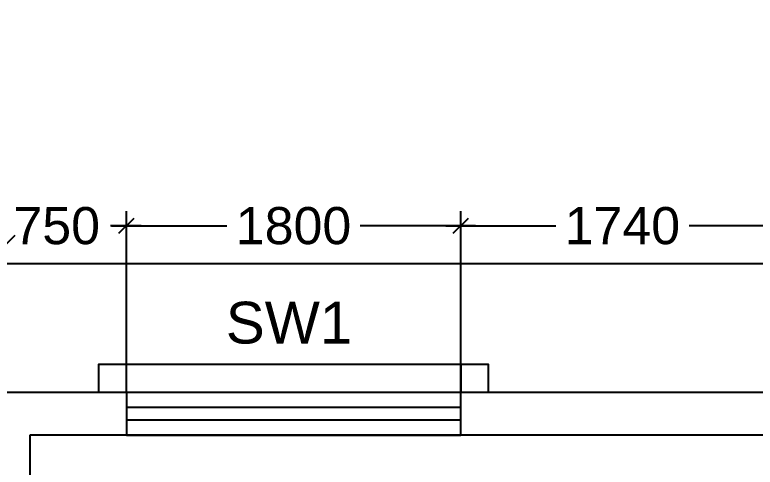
# Model space of a CAD drawing. Extents: x 7620542 to 7843793, y -6476226 to -6093835.
# Drawn here: x 7641698 to 7645684, y -6377897 to -6375462 of the extents above; entities that cross this region are included whole.
import ezdxf
from ezdxf.enums import TextEntityAlignment as Align

# ---------------------------------------------------------------- set-up
doc = ezdxf.new("R2010")
doc.units = 0
doc.header["$LTSCALE"] = 600
doc.header["$MEASUREMENT"] = 0
doc.header["$PDMODE"] = 35
doc.layers.get('0').update_dxf_attribs({"linetype": 'CONTINUOUS'})
doc.layers.get('Defpoints').update_dxf_attribs({"linetype": 'CONTINUOUS'})
for name, color, linetype in [('DIM-TEXT', 8, 'CONTINUOUS'), ('Ele Proje.', 7, 'CONTINUOUS'), ('Fixed Glass', 171, 'CONTINUOUS'), ('joinery', 7, 'CONTINUOUS'), ('Walls', 7, 'CONTINUOUS'), ('Working Dim', 5, 'CONTINUOUS')]:
    doc.layers.add(name, color=color, linetype=linetype)
doc.styles.add('ari', font='arial.ttf')
doc.styles.add('RT', font='romant.shx')
doc.dimstyles.new('int. dim', dxfattribs={"dimtxt": 450, "dimasz": 80, "dimexe": 80, "dimexo": 0, "dimgap": 70, "dimtad": 0, "dimdec": 0, "dimzin": 12, "dimdsep": 46, "dimtxsty": 'ari', "dimblk": 'OBLIQUE', "dimcen": 2, "dimdle": 80, "dimclrd": 256, "dimclre": 256, "dimclrt": 6, "dimadec": 0, "dimazin": 0, "dimtfac": 1, "dimtdec": 0, "dimtix": 1, "dimtmove": 2, "dimatfit": 3, "dimfxl": 1, "dimtolj": 1, "dimtzin": 0, "dimlwd": -1, "dimlwe": -1, "dimarcsym": 0})
doc.dimstyles.new('TEXT', dxfattribs={"dimscale": 0, "dimtxt": 600, "dimasz": 300, "dimexe": 300, "dimexo": 30, "dimgap": 50, "dimtad": 0, "dimdec": 0, "dimzin": 0, "dimdsep": 46, "dimtxsty": 'RT', "dimblk": 'OBLIQUE', "dimcen": 0.09, "dimdle": 300, "dimclrd": 256, "dimclre": 256, "dimclrt": 170, "dimadec": 0, "dimazin": 0, "dimtfac": 1, "dimtdec": 0, "dimtofl": 0, "dimtmove": 2, "dimatfit": 3, "dimfxl": 1, "dimfrac": 2, "dimtolj": 1, "dimtzin": 0, "dimlwd": -1, "dimlwe": -1, "dimarcsym": 0})

# ---------------------------------------------------------------- blocks, each defined once
blk = doc.blocks.new('_Oblique')
at = {"color": 0, "linetype": 'ByBlock', "lineweight": -2}
blk.add_line((-0.5, -0.5), (0.5, 0.5), dxfattribs=at)
blk = doc.blocks.new('*D840')
at = {"layer": 'Defpoints', "color": 0, "linetype": 'Continuous', "transparency": 16777216}
for p in [(7641399, -6372925.6, -11.2), (7682459.1, -6372925.6, 1), (7641399, -6374973.3)]:
    blk.add_point(p, dxfattribs=at)
at = {"layer": 'DIM-TEXT', "transparency": 16777216}
for p, q in [((7641399, -6372925.6), (7641399, -6375273.3)), ((7682459.1, -6372925.6), (7682459.1, -6375273.3)), ((7641099, -6374973.3), (7653555, -6374973.3)), ((7682759.1, -6374973.3), (7670303, -6374973.3))]:
    blk.add_line(p, q, dxfattribs=at)
at = {"layer": 'DIM-TEXT', "linetype": 'Continuous', "transparency": 16777216, "xscale": 300, "yscale": 300, "zscale": 300, "rotation": 180}
blk.add_blockref('_Oblique', (7641399, -6374973.3), dxfattribs=at)
at = {"layer": 'DIM-TEXT', "linetype": 'Continuous', "transparency": 16777216, "xscale": 300, "yscale": 300, "zscale": 300}
blk.add_blockref('_Oblique', (7682459.1, -6374973.3), dxfattribs=at)
at = {"layer": 'DIM-TEXT', "color": 170, "linetype": 'Continuous', "transparency": 16777216, "insert": (7661929, -6374973.3), "char_height": 750, "attachment_point": 5, "style": 'ari'}
blk.add_mtext('\\A1;{\\H1.067x;PAY ROOMS - 14 Nos. (28 Beds)}', dxfattribs=at)
blk = doc.blocks.new('*D841')
at = {"layer": 'Defpoints', "color": 0, "linetype": 'Continuous', "transparency": 16777216}
for p in [(7641548.8, -6376800.1), (7641548.8, -6377494.5), (7682459.1, -6378104.5, 1)]:
    blk.add_point(p, dxfattribs=at)
at = {"layer": 'DIM-TEXT', "transparency": 16777216}
for p, q in [((7641548.8, -6377494.5), (7641548.8, -6376500.1)), ((7682459.1, -6378104.5), (7682459.1, -6376500.1)), ((7641248.8, -6376800.1), (7650107.9, -6376800.1)), ((7682759.1, -6376800.1), (7673899.9, -6376800.1))]:
    blk.add_line(p, q, dxfattribs=at)
at = {"layer": 'DIM-TEXT', "linetype": 'Continuous', "transparency": 16777216, "xscale": 300, "yscale": 300, "zscale": 300, "rotation": 180}
blk.add_blockref('_Oblique', (7641548.8, -6376800.1), dxfattribs=at)
at = {"layer": 'DIM-TEXT', "linetype": 'Continuous', "transparency": 16777216, "xscale": 300, "yscale": 300, "zscale": 300}
blk.add_blockref('_Oblique', (7682459.1, -6376800.1), dxfattribs=at)
at = {"layer": 'DIM-TEXT', "color": 170, "linetype": 'Continuous', "transparency": 16777216, "insert": (7662003.9, -6376800.1), "char_height": 750, "attachment_point": 5, "style": 'ari'}
blk.add_mtext('\\A1;{\\H1.067X;GENERAL MEDICINE (FEMALE) - ( 30 - Beds )}', dxfattribs=at)
blk = doc.blocks.new('*D1524')
at = {"layer": 'Defpoints', "color": 0, "transparency": 16777216}
for p in [(7642298.8, -6376598.5), (7641549, -6377494.5, 2.4), (7642298.8, -6377494.5)]:
    blk.add_point(p, dxfattribs=at)
at = {"layer": 'Working Dim', "transparency": 16777216}
for p, q in [((7641549, -6377494.5), (7641549, -6376518.5)), ((7642298.8, -6377494.5), (7642298.8, -6376518.5)), ((7641469, -6376598.5), (7641634.1, -6376598.5)), ((7642378.8, -6376598.5), (7642213.7, -6376598.5))]:
    blk.add_line(p, q, dxfattribs=at)
at = {"layer": 'Working Dim', "transparency": 16777216, "xscale": 80, "yscale": 80, "zscale": 80, "rotation": 180}
blk.add_blockref('_Oblique', (7641549, -6376598.5), dxfattribs=at)
at = {"layer": 'Working Dim', "transparency": 16777216, "xscale": 80, "yscale": 80, "zscale": 80}
blk.add_blockref('_Oblique', (7642298.8, -6376598.5), dxfattribs=at)
at = {"layer": 'Working Dim', "color": 6, "transparency": 16777216, "insert": (7641923.9, -6376598.5), "char_height": 200, "attachment_point": 5, "style": 'ari'}
blk.add_mtext('\\A1;750', dxfattribs=at)
blk = doc.blocks.new('*D1525')
at = {"layer": 'Defpoints', "color": 0, "transparency": 16777216}
for p in [(7644098.8, -6376598.5), (7642298.8, -6377494.5), (7644098.8, -6377494.5)]:
    blk.add_point(p, dxfattribs=at)
at = {"layer": 'Working Dim', "transparency": 16777216}
for p, q in [((7642298.8, -6377494.5), (7642298.8, -6376518.5)), ((7644098.8, -6377494.5), (7644098.8, -6376518.5)), ((7642218.8, -6376598.5), (7642839.9, -6376598.5)), ((7644178.8, -6376598.5), (7643557.7, -6376598.5))]:
    blk.add_line(p, q, dxfattribs=at)
at = {"layer": 'Working Dim', "transparency": 16777216, "xscale": 80, "yscale": 80, "zscale": 80, "rotation": 180}
blk.add_blockref('_Oblique', (7642298.8, -6376598.5), dxfattribs=at)
at = {"layer": 'Working Dim', "transparency": 16777216, "xscale": 80, "yscale": 80, "zscale": 80}
blk.add_blockref('_Oblique', (7644098.8, -6376598.5), dxfattribs=at)
at = {"layer": 'Working Dim', "color": 6, "transparency": 16777216, "insert": (7643198.8, -6376598.5), "char_height": 200, "attachment_point": 5, "style": 'ari'}
blk.add_mtext('\\A1;1800', dxfattribs=at)
blk = doc.blocks.new('*D1526')
at = {"layer": 'Defpoints', "color": 0, "transparency": 16777216}
for p in [(7645839, -6376598.5), (7644098.8, -6377494.5), (7645839, -6377494.5)]:
    blk.add_point(p, dxfattribs=at)
at = {"layer": 'Working Dim', "transparency": 16777216}
for p, q in [((7644098.8, -6377494.5), (7644098.8, -6376518.5)), ((7645839, -6377494.5), (7645839, -6376518.5)), ((7644018.8, -6376598.5), (7644610, -6376598.5)), ((7645919, -6376598.5), (7645327.8, -6376598.5))]:
    blk.add_line(p, q, dxfattribs=at)
at = {"layer": 'Working Dim', "transparency": 16777216, "xscale": 80, "yscale": 80, "zscale": 80, "rotation": 180}
blk.add_blockref('_Oblique', (7644098.8, -6376598.5), dxfattribs=at)
at = {"layer": 'Working Dim', "transparency": 16777216, "xscale": 80, "yscale": 80, "zscale": 80}
blk.add_blockref('_Oblique', (7645839, -6376598.5), dxfattribs=at)
at = {"layer": 'Working Dim', "color": 6, "transparency": 16777216, "insert": (7644968.9, -6376598.5), "char_height": 200, "attachment_point": 5, "style": 'ari'}
blk.add_mtext('\\A1;1740', dxfattribs=at)

msp = doc.modelspace()

# ---------------------------------------------------------------- linework, layer by layer
at = {"layer": 'Ele Proje.', "elevation": -14.83}
for points in [[(7642298.823, -6377494.464), (7642298.823, -6377344.464), (7642148.823, -6377344.464), (7642148.823, -6377494.464)], [(7644248.823, -6377494.464), (7644248.823, -6377344.464), (7644098.823, -6377344.464), (7644098.823, -6377494.464)]]:
    msp.add_lwpolyline(points, dxfattribs=at)
at = {"layer": 'Fixed Glass', "elevation": -14.83}
for points in [[(7644098.823, -6377494.464), (7642298.823, -6377494.464), (7642298.823, -6377724.464), (7644098.823, -6377724.464)], [(7644098.823, -6377575.805), (7642298.823, -6377575.805), (7642298.823, -6377643.123), (7644098.823, -6377643.123)]]:
    msp.add_lwpolyline(points, close=True, dxfattribs=at)
at = {"layer": 'Walls', "color": 8}
msp.add_line((7644098.823, -6377344.464, -14.83), (7642298.823, -6377344.464, -14.83), dxfattribs=at)
at = {"layer": 'Walls'}
for p, q in [((7648538.958, -6377494.464, -14.83), (7641548.823, -6377494.464, -14.83)), ((7648308.958, -6377724.464, -14.83), (7641778.823, -6377724.464, -14.83)), ((7641778.913, -6377724.464, -14.83), (7641778.913, -6381744.423, -14.83))]:
    msp.add_line(p, q, dxfattribs=at)

# ---------------------------------------------------------------- texts
at = {"layer": 'joinery', "style": 'ari'}
msp.add_text('SW1', height=225, dxfattribs=at).set_placement((7643174.669, -6377231.716, -14.83), align=Align.CENTER)

# ---------------------------------------------------------------- dimensions: what is measured, and where the dimension line sits
at = {"layer": 'DIM-TEXT', "linetype": 'Continuous'}
for base, p1, p2, text, picture, middle in [((7641399.003, -6374973.331, -3.621), (7682459.053, -6372925.615, -2.59), (7641399.003, -6372925.594, -14.83), '{\\H1.067x;PAY ROOMS - 14 Nos. (28 Beds)}', '*D840', (7661929.028, -6374973.331, -3.621)), ((7641548.823, -6376800.12, -14.83), (7682459.053, -6378104.514, -13.799), (7641548.823, -6377494.464, -14.83), '{\\H1.067X;GENERAL MEDICINE (FEMALE) - ( 30 - Beds )}', '*D841', (7662003.938, -6376800.12, -14.83))]:
    dim = msp.add_linear_dim(base=base, p1=p1, p2=p2, text=text, dimstyle='TEXT', override={"dimscale": 1, "dimtxt": 750, "dimexo": 0, "dimtxsty": 'ari'}, dxfattribs=at)
    dim.commit()
    dim.dimension.update_dxf_attribs({"geometry": picture, "text_midpoint": middle})
at = {"layer": 'Working Dim'}
for base, p1, p2, picture, middle in [((7642298.823, -6376598.46, -19.962), (7641549.003, -6377494.514, -17.58), (7642298.823, -6377494.464, -19.962), '*D1524', (7641923.913, -6376598.46, -19.962)), ((7644098.823, -6376598.46, -19.962), (7642298.823, -6377494.464, -19.962), (7644098.823, -6377494.464, -19.962), '*D1525', (7643198.823, -6376598.46, -19.962)), ((7645838.958, -6376598.46, -19.962), (7644098.823, -6377494.464, -19.962), (7645838.958, -6377494.464, -19.962), '*D1526', (7644968.891, -6376598.46, -19.962))]:
    dim = msp.add_linear_dim(base=base, p1=p1, p2=p2, dimstyle='int. dim', override={"dimtxt": 200, "dimarcsym": 1}, dxfattribs=at)
    dim.commit()
    dim.dimension.update_dxf_attribs({"geometry": picture, "text_midpoint": middle})

doc.saveas('drawing.dxf')
